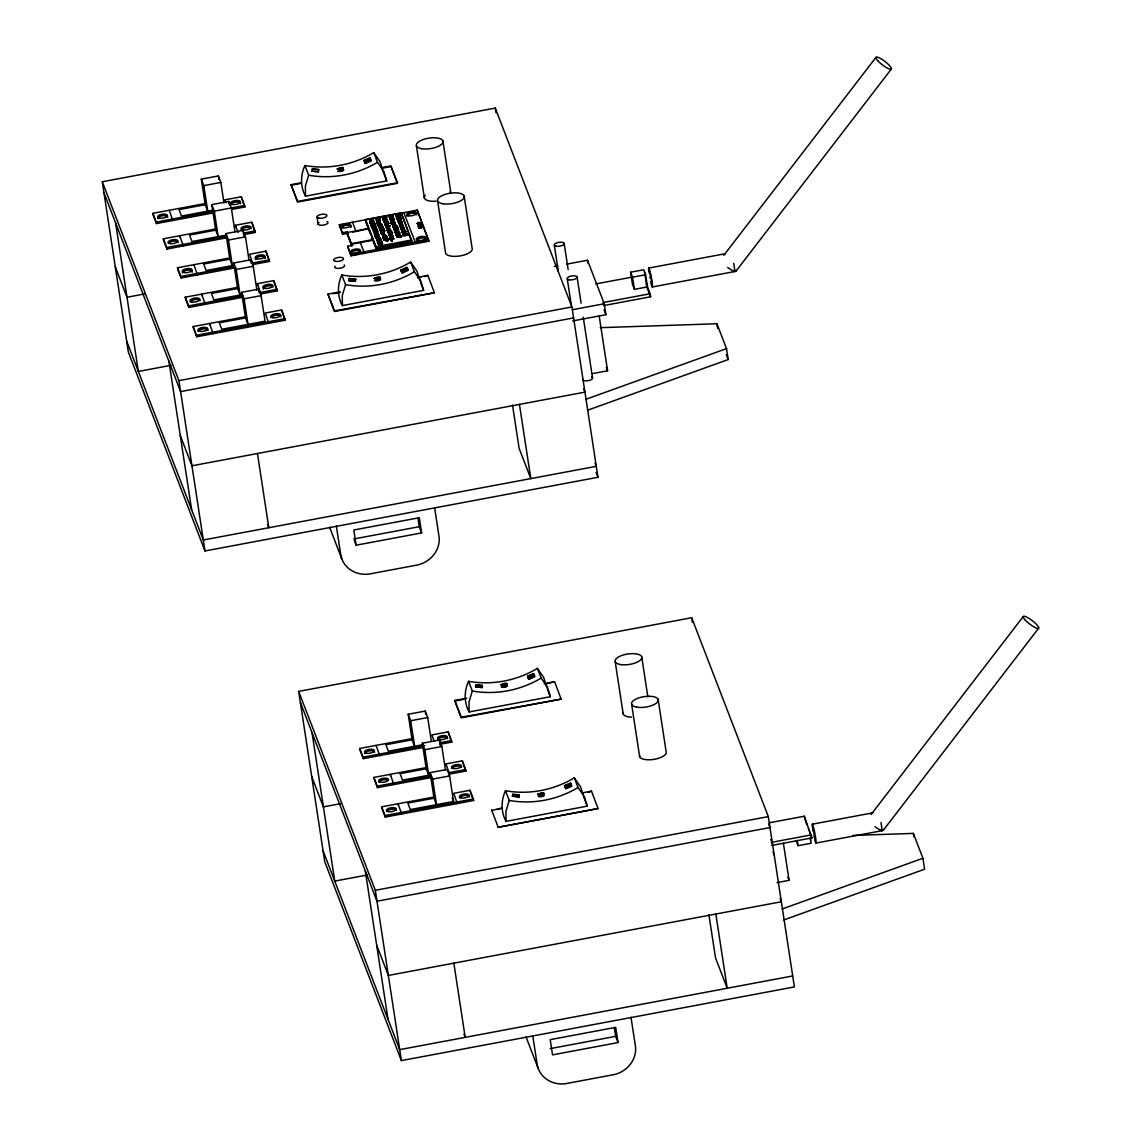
<?xml version="1.0" encoding="UTF-8"?>
<svg xmlns="http://www.w3.org/2000/svg" width="1141" height="1141" viewBox="0 0 1141 1141"><rect width="100%" height="100%" fill="white"/><g stroke="black" fill="none" stroke-linecap="round" stroke-linejoin="round"><path stroke-width="1.5" d="M380.438 222.581L379.454 221.939M380.153 222.081C380.409 221.768 374.747 220.94 378.17 221.04M389.366 235.859C393.388 236.629 390.964 233.078 392.347 235.189L390.094 235.845L392.29 234.889L391.934 233.976L389.067 235.046L388.91 234.19M391.577 234.262L388.981 234.832L392.147 234.775M394.971 223.493L390.507 223.379L393.902 222.253M371.937 220.698C369.998 220.726 368.757 222.623 371.895 220.398M373.378 231.395L377.386 230.639L374.59 232.208L377.514 230.953C377.6 228.143 370.197 229.94 373.25 229.127C376.387 227.644 373.121 230.739 372.508 228.542M376.944 240.694L378.541 241.236L379.425 240.009L378.47 241.008L377.386 240.423L380.923 239.81C379.953 237.114 374.918 239.453 380.666 239.154L376.658 239.895M387.854 239.154L386.685 237.371L384.46 238.84L383.191 237.727M394.344 219.286L390.778 220.898L394.415 219.5L390.85 219.985L391.42 219.243M371.467 226.26C370.739 228.642 377.2 224.991 375.246 226.146M375.631 230.04L373.407 230.14L375.204 230.197M812.905 827.881L815.059 839.405M378.07 233.406L374.79 233.919M377.414 223.208L376.644 222.852M380.552 222.937C378.299 225.989 375.988 221.525 376.316 223.579M393.445 216.676L391.805 217.418M396.569 230.767L394.943 230.867M397.838 220.94L401.447 218.915L397.196 218.958L399.92 218.758M400.762 216.933C397.767 218.53 395.2 215.278 400.634 217.646M318.653 169.581L318.482 171.763L312.049 171.207L312.22 169.039L318.653 169.581L312.22 169.039M348.961 280.657L349.117 278.475L355.678 279.345L355.393 281.199L348.961 280.657L355.393 281.199M355.265 280.871L355.55 279.017M400.619 235.588C398.466 233.235 399.279 237.927 400.634 234.96M475.569 686.682L475.868 684.828L482.301 685.37L482.13 687.552L475.569 686.682L482.13 687.552M475.697 686.996L475.868 684.828M482.001 687.224L482.301 685.37M512.48 796.118L512.78 794.264L519.212 794.806L519.041 796.988L512.48 796.118L519.041 796.988M512.609 796.432L512.78 794.264M518.913 796.66L519.212 794.806M373.92 221.668L369.698 221.654L374.034 221.768M370.854 224.834L373.891 225.59L375.218 224.634M375.96 236.344C380.481 237.956 380.466 235.388 375.332 236.444M399.863 232.992L398.152 234.062L395.884 232.921M386.4 227.687L387.07 226.531L389.295 227.045M391.334 221.226C390.65 221.24 395.713 221.154 392.647 220.541M389.067 234.575L389.281 233.135L391.791 233.548M401.546 230.525L404.142 228.457L402.944 229.298M402.73 233.406C405.668 234.989 407.508 229.911 402.73 233.677M378.384 225.604C388.753 223.479 374.704 224.549 379.226 225.733L378.612 226.446L378.241 225.604L380.766 224.834M383.69 221.268L384.488 220.427M392.889 219.272L390.479 220.142L391.092 219.072M402.973 232.507L406.21 231.566L402.317 232.365M398.794 235.887L396.412 235.631L400.277 235.346M377.842 224.649C376.687 225.233 382.592 222.324 379.539 224.82C374.819 223.451 383.29 222.438 379.81 224.763M392.946 221.497C387.013 221.896 396.811 218.402 392.918 221.725M390.621 234.304L391.777 233.363L388.682 234.005M399.664 225.676L402.759 225.091A1.982 0.77 -8.7 0 1 402.844 225.419C399.963 225.733 400.648 224.149 402.26 225.647M386.542 227.116L387.469 226.688L386.585 227.601M391.363 221.44L392.262 220.612M389.095 234.105L391.748 233.463M404.727 230.14L402.074 231.937L406.21 231.566L405.112 231.138A1.982 0.77 -8.7 0 0 405.041 230.81L401.96 230.097L405.084 231.124A1.982 0.77 -8.7 0 1 405.169 231.452C406.453 231.994 401.675 229.598 402.388 232.593M403.144 233.506C403.629 232.279 403.401 234.105 406.31 234.19M382.977 219.243C384.774 216.89 382.363 221.454 383.633 219.671M388.382 229.498L387.569 229.897L390.136 229.484L387.113 230.24L390.094 229.17M384.531 233.377C382.72 230.026 386.471 235.317 381.593 234.162L381.265 233.149M396.626 217.845L400.02 215.906L399.863 214.722L395.856 215.464L397.581 215.692L396.398 217.061L397.909 216.134C397.339 215.036 399.25 216.918 400.049 215.492M391.392 233.691C390.293 231.751 390.75 235.274 391.349 233.392M395.87 229.398L398.209 228.956L395.841 229.184M398.28 229.141L395.827 229.099L398.209 228.742M374.99 228.471C370.882 231.181 377.001 230.24 373.392 230.254M376.587 233.349L374.776 234.033L378.056 233.491L374.319 234.005L375.931 232.921L378.541 233.22M377.486 242.263L380.024 240.922L381.907 242.348L378.698 243.304L381.85 242.035C373.763 245.586 382.563 239.738 381.907 242.348M389.552 231.566L390.835 230.91M401.233 229.612L403.885 228.97L401.019 229.056L400.705 228.043L403.743 227.373M379.696 237.57L376.501 238.084M370.14 222.98L371.139 223.408L370.369 223.565L370.24 221.782L373.292 221.996L373.663 220.955L373.264 219.742L369.812 220.969M387.141 221.354L384.189 222.338L385.016 221.354L387.17 221.539L384.973 221.054L383.989 222.124M385.601 238.141L383.618 237.856L387.07 237.071L387.469 238.284L383.975 238.997L383.747 239.91L387.797 239.268L383.618 239.496M400.962 220.413L397.867 220.826L401.033 220.484M403.215 226.061L400.092 226.645L403.244 226.232M388.796 225.904L385.33 225.333L385.373 224.335L387.911 223.95L387.812 224.806L385.287 225.019M391.777 218.074L389.794 218.658L391.705 218.259M398.266 222.124L399.906 221.739M378.327 238.369C373.62 238.597 377.386 238.469 380.195 237.685M392.975 216.662C389.965 216.719 393.773 218.231 393.203 215.963L389.252 217.018L392.846 216.277M389.808 217.032L391.363 217.004M387.056 229.854L387.683 230.539L387.583 229.769M390.308 231.081C390.921 231.865 391.292 230.981 387.626 231.323L387.64 230.24L390.35 230.04L390.807 230.995M402.773 228.186L403.657 227.187L402.416 227.729M383.248 233.634L383.932 232.892L381.237 233.249L380.923 232.236L384.004 231.894L380.966 232.55M402.816 226.403L400.505 226.745L402.716 225.947M377.856 223.208L377.628 222.495L379.639 222.081M379.668 241.821L377.5 242.035L381.607 241.507M379.668 220.57L376.715 221.525M390.022 219.043C393.288 220.113 392.604 216.419 392.547 218.245M392.804 236.387C386.599 235.274 397.881 237.742 390.293 238.255C389.922 237.414 390.935 236.515 391.891 237.257M397.852 221.069L401.133 220.983L400.634 222.338M383.747 237.613C379.425 237.927 393.588 235.317 383.205 237.057L385.858 236.643C388.953 236.13 380.509 235.559 383.191 238.312M378.455 220.555L379.211 220.541M400.249 221.554L400.976 220.17L399.806 219.657M400.619 221.097L400.577 222.124M376.744 230.354L375.204 229.569L377.129 229.883M387.341 225.447C382.877 227.187 392.233 222.466 385.173 224.934M381.222 241.949L379.668 241.193L381.251 241.721M391.292 232.236C388.297 231.381 386.214 233.363 391.22 232.151M405.868 234.304L403.144 234.518L406.125 234.005M372.907 228.813C374.519 229.997 377.229 227.359 376.33 229.184M385.729 238.341L386.685 237.371M379.625 229.298L383.091 227.915L383.633 228.899L380.11 230.553L384.289 229.897L379.611 229.17M380.081 230.411L384.275 229.769L380.053 230.24M384.702 230.71L380.666 231.908L382.42 230.568M380.566 231.652L384.674 230.881L380.538 231.48M383.647 239.667L387.84 239.011M393.16 227.33L395.97 226.089L397.368 226.817M393.117 227.016C404.513 227.487 390.579 230.311 395 227.572C404.014 224.05 385.501 229.227 397.268 226.631M379.924 222.823L378.284 223.137M388.225 225.847L386.029 225.847L388.282 226.16M390.807 232.194L389.01 232.693M405.811 234.618L403.557 234.304M405.112 232.493L404.67 231.138M538.124 795.99C538.295 798.187 546.953 795.648 543.629 794.521M402.744 225.618L402.802 225.119A1.982 0.77 -8.7 0 0 402.716 224.791L399.621 225.376L402.759 226.246L400.634 226.004M379.625 241.692L377.913 242.177L380.11 241.664M399.607 215.407L398.052 215.506L399.621 215.549M382.977 232.921L384.232 232.322M373.535 226.275L371.952 226.431M378.398 237.556L377.685 238.398M401.432 219.015L398.608 219.956M374.833 225.547L373.478 226.032L374.091 226.446M379.596 237.342L379.411 238.127M392.975 217.104L389.381 217.189M403.058 234.319L407.565 234.19L406.225 234.533L406.068 233.705M304.918 165.516C300.44 175.186 300.211 186.71 305.488 196.152L386.699 180.92L383.832 171.421L377.486 162.307L373.749 152.623A93.419 85.675 -21.1 0 1 304.918 165.516L308.655 175.215L305.374 186.126L305.488 196.152M341.829 274.967C337.351 284.622 337.123 296.147 342.4 305.588L423.611 290.356L420.729 280.857L414.397 271.758L410.66 262.059A93.419 85.675 -21.1 0 1 341.829 274.967L345.566 284.651L342.286 295.562L342.4 305.588M468.566 681.305C464.102 690.975 463.874 702.499 469.136 711.927L550.361 696.709L547.48 687.21L541.134 678.096L537.397 668.398A93.419 85.675 -21.1 0 1 468.566 681.305L472.303 691.004L469.022 701.915L469.136 711.927M505.477 790.742C500.999 800.412 500.771 811.936 506.048 821.377L587.258 806.145L584.392 796.646L578.045 787.532L574.308 777.848A93.419 85.675 -21.1 0 1 505.477 790.742L509.214 800.44L505.934 811.351L506.048 821.377M418.333 226.218L421.172 225.676L418.348 226.717L422.084 227.615L418.932 228.2L421.457 225.647L417.606 224.763M420.316 222.837C416.494 226.603 417.035 219.971 420.359 223.137M418.804 227.886L422.084 227.444M420.886 224.321C413.841 225.79 424.523 222.253 418.234 226.56M422.042 227.301L418.875 227.9M373.963 221.967L373.948 221.539M399.806 233.32C399.849 231.823 399.165 234.989 395.642 233.605L399.436 232.251L398.309 231.908M386.143 227.401L389.309 227.159M383.79 228.528L380.024 228.913L383.305 228.385M390.308 219.771L394.13 218.73L393.317 219.2M384.146 230.953L380.937 231.295L384.246 231.01M399.578 222.552L398.765 223.322L399.906 224.021L399.036 223.907C397.696 222.01 404.841 222.253 401.661 222.167M397.339 227.701L394.059 228.314L397.753 227.801M378.356 224.292L379.154 223.65M389.095 233.919L389.965 233.192M382.92 218.944C389.466 219.286 381.108 220.669 384.446 219.272M387.427 219.871L384.317 221.397L387.427 219.871L383.49 220.584L383.333 219.685L386.157 218.944M403.7 228.728C397.382 230.054 407.722 228.642 403.258 230.839M377.414 221.083C378.926 220.256 374.49 221.468 378.398 220.741M400.035 221.924L398.822 221.924L399.806 221.867M373.421 221.654L370.269 221.554M378.527 234.832L379.24 235.403L375.446 236.743L379.197 236.201M723.822 255.299L875.917 57.421M736.088 271.03L891.449 68.902M871.096 814.489L1023.192 616.596M883.362 830.206L1038.724 628.092M403.643 227.544L400.748 228.343M403.885 228.97L403.272 228.642M387.099 221.482L384.132 222.039M373.449 230.439L375.147 230.083M387.084 240.066C384.374 240.523 389.067 239.097 387.412 240.366L388.396 240.166M385.9 240.466L386.885 240.28C385.244 241.535 389.908 240.123 387.213 240.58M401.418 221.654L398.494 222.524M377.443 223.008C382.378 220.755 378.912 225.447 376.259 223.279M386.485 241.051L386.157 240.209M378.669 225.347L382.078 224.492M399.25 223.251L401.361 222.752M400.106 217.646C398.651 214.109 395.884 220.17 396.569 217.546M387.812 239.581L388.14 240.437M371.338 220.755L369.784 220.798M398.58 235.075L400.191 235.231M398.637 235.374L400.234 235.032L398.751 235.574M379.668 229.041L383.248 228.229L381.836 229.213M387.626 229.969L390.308 229.74L390.636 230.753M393.217 227.202L396.868 226.46L393.132 227.159M383.59 228.599L380.067 229.127L383.29 228.528M384.431 233.149L381.308 233.463L384.046 232.194M384.004 233.021L381.593 234.162M400.976 219.343L399.664 218.73L400.833 218.516L399.764 218.986M396.469 230.511L394.971 230.753M420.216 223.008L417.15 223.422M375.275 280.101L379.14 280.044M538.923 795.89L542.802 795.833M379.582 228.999C393.93 231.224 370.44 228.514 384.759 231.01M397.681 215.949L396.284 216.776L399.578 215.25M386.2 220.413L384.317 221.397M383.576 232.464L380.923 232.236M338.592 170.537L342.243 170.608M343.013 170.337L342.756 169.638M383.875 232.935L383.29 232.336M379.197 236.715L378.741 236.173M374.548 231.908C377.6 230.995 380.01 230.724 373.749 232.322M363.965 160.482L370.041 157.971L371.239 160.938L365.163 163.448L363.965 160.482L370.041 157.971M370.882 159.997L364.678 162.179M369.598 161.252L365.163 163.448M406.952 267.408L401.004 270.246L406.952 267.408L407.779 269.433M407.308 268.363C392.561 276.849 408.706 264.313 408.15 270.388L402.074 272.899L400.876 269.918M406.51 270.688L402.074 272.899M533.688 673.76L527.613 676.271L533.688 673.76L534.901 676.727L528.825 679.237C524.304 674.616 544.114 673.033 528.112 677.54M528.825 679.237L533.246 677.027M564.524 785.707L570.6 783.197L571.798 786.163L565.722 788.673L564.524 785.707L570.6 783.197M569.787 785.521L565.365 787.732L571.441 785.222M570.158 786.477L565.722 788.673M402.887 229.669L401.946 231.395L402.958 232.022M386.428 223.279L388.339 221.839L384.332 222.595L388.339 221.839M388.297 223.451L385.772 223.465L387.869 222.153M390.964 219.942L390.778 220.898M379.596 279.902L380.395 279.417L379.283 279.103M390.593 223.593C401.846 219.714 384.403 223.137 393.488 222.067M391.306 238.512L393.788 238.954L389.281 238.526L393.403 237.756M389.423 239.054L393.36 237.827M390.464 223.066L394.914 223.194C390.008 224.748 395.727 220.427 393.987 222.452M392.533 223.351L394.615 222.595L393.916 222.024M585.761 399.35L726.517 348.618L716.933 323.759L600.209 327.681M587.43 410.289L728.186 359.558L726.517 348.618M782.155 908.992L922.912 858.26L913.342 833.401L853.197 835.426M783.838 919.946L924.595 869.214L922.912 858.26M397.082 237.157C411.416 234.304 389.152 239.781 400.862 235.83L397.025 237.214M383.019 219.172L386.813 217.86M383.062 219.471L386.699 217.589L382.477 217.788L386.742 217.902M386.214 217.831C386.171 218.687 381.123 218.416 386.257 218.131M392.832 236.301C384.603 236.287 395.542 236.929 392.333 236.615M390.35 236.315L392.561 235.574M390.393 236.615L392.49 235.403L390.051 235.545M371.567 226.645L373.521 226.132M391.876 235.916L389.323 235.559L392.347 235.189M378.27 243.903L381.465 242.933L378.413 244.445L382.506 243.903M378.955 243.889L382.192 242.933L378.698 243.304M379.012 244.203C389.523 241.193 370.483 244.16 381.522 243.247M384.018 233.363L381.508 233.962M378.969 236.843L376.017 236.643L375.845 237.77L376.601 237.542M379.853 224.535C381.094 222.666 379.825 225.048 379.554 223.579M388.154 227.572C389.11 225.604 388.311 228.143 387.854 226.603M404.641 229.911L402.245 229.926L401.746 230.896M404.727 233.563C405.954 231.694 404.713 234.062 404.427 232.607M504.279 685.755C496.763 687.738 510.07 686.525 506.034 685.441M418.647 224.249L420.929 224.463M391.962 237.071L393.132 237.185L392.761 236.087M378.855 221.34L379.112 220.57M392.162 218.858L392.661 217.503M381.978 229.626L380.609 230.539M382.349 230.382L383.832 229.854L380.566 230.24M404.641 235.217L407.679 235.189L404.77 235.702M404.698 235.517L407.579 234.932M387.484 239.567L387.455 240.48L388.396 240.009M386.813 241.079L386.828 240.152L385.9 240.637M102.276 181.761L495.265 108.081L571.912 306.958L597.97 477.28L204.981 550.96L128.334 352.07L102.276 181.761L178.923 380.638L204.981 550.96M201.315 179.151L203.797 185.626L207.719 211.171L205.223 204.71L201.315 179.151L218.345 175.956L220.841 182.432L223.964 202.87M203.797 185.626L220.841 182.432M382.321 167.542L390.935 165.93L397.496 183.316L297.616 202.043L291.055 184.657L301.381 182.717M291.14 185.27L299.755 183.658M382.42 168.155L391.035 166.543L397.496 183.316M214.594 212.668L156.46 223.565L153.108 214.865L152.865 213.338L205.779 203.426M231.78 209.445L244.873 206.992L241.293 196.765L224.92 199.832L226.032 202.741M205.223 204.71L179.023 209.616L181.519 216.077L212.825 210.215M211.784 204.61L214.28 211.071L218.188 236.629L215.692 230.154L211.784 204.61L228.813 201.415L231.309 207.89L234.96 231.723M152.865 213.338L156.217 222.053L244.645 205.466M291.055 184.657L297.516 201.444L397.41 182.717M226.802 237.799L166.928 249.023L163.577 240.323L163.348 238.797L216.262 228.885M235.631 226.817L235.388 225.29L251.776 222.224L255.356 232.45L243.889 234.59M215.692 230.154L189.492 235.075L191.988 241.535L226.702 235.032M229.84 259.121L203.64 264.027L206.136 270.503L232.336 265.582L229.84 259.121L225.932 233.577L242.962 230.382L245.458 236.843L249.109 260.69M163.348 238.797L166.7 247.497L226.574 236.273M243.661 233.078L255.128 230.924M225.932 233.577L228.428 240.038L245.458 236.843M401.304 212.854L411.987 241.507L376.245 248.196L365.79 221.069L365.562 219.557L401.304 212.854L412.215 243.019M339.305 224.706L342.4 232.735L347.306 231.808L347.534 233.334L342.628 234.262L339.305 224.706L417.249 210.101L428.888 241.236L350.943 255.841L347.62 246.299L352.54 245.372L352.056 244.131L373.164 240.181M379.368 218.387L380.395 219.928L379.839 218.288M339.533 226.232L349.93 224.278M371.196 220.127L373.264 219.742M376.045 219.6L379.711 219.457L376.173 220.127M395.898 215.777L399.863 214.722M371.852 220.555L372.879 220.056L373.549 221.839M379.668 219.158L376.131 219.814L379.625 219.243M391.363 217.132L389.737 216.847L390.308 217.717M378.641 220.841L377.243 220.27L376.83 221.112M384.118 219.928L386.371 219.514L386.842 220.926L384.503 221.882L386.671 221.468L386.1 219.971L386.428 221.012M389.723 218.273C390.778 219.486 390.122 217.931 391.762 217.104M390.721 218.601L391.605 218.744L389.195 216.719M383.405 220.37L386.442 219.714M392.704 218.63L393.759 220.341L392.761 218.929M391.334 218.402L389.88 218.787L392.761 218.772L393.331 220.427M393.189 218.687L394.13 218.73M370.269 223.294L371.082 223.108M376.901 222.024L379.953 221.368M376.673 221.211L376.986 222.238L379.126 221.839M386.614 220.341L387.555 220.384M370.911 223.636L371.267 224.748C367.388 222.21 381.593 223.85 370.811 224.52L373.891 225.347L375.132 224.406L371.538 225.034L371.367 226.16L372.137 225.918M371.067 224.249L374.69 223.607L374.048 223.208M393.103 219.828L391.22 220.812M393.531 219.757L394.472 219.799M397.738 219.101L399.407 219.557L397.81 219.272M374.262 224.549L375.175 224.72M377.871 224.477L378.769 224.62M391.263 222.267L394.301 221.596M374.733 225.79L375.56 225.847M386.385 222.98C395.456 223.351 377.5 225.233 388.254 223.151M381.18 224.748L382.121 224.791M384.845 224.092L388.881 223.265M381.137 224.449L380.752 225.761L381.622 225.875L380.852 226.032L381.465 225.319M373.991 227.929L376.23 227.43L373.235 226.973L376.145 227.23L376.801 229.099M378.57 226.146L379.226 225.733M398.309 221.967L399.193 222.081M378.512 226.175L379.382 226.303M401.233 222.409L402.145 223.607L401.375 223.75L401.989 223.037M392.019 224.035L392.889 224.149L392.162 224.606M392.475 223.051L394.829 222.966L394.401 224.178L395.028 223.465M398.822 222.21L401.233 222.238L401.518 223.137L401.19 222.11M352.056 244.131L351.628 245.771L347.035 232.564L368.8 228.485L357.675 231.195M376.145 227.23L372.137 227.972L376.402 227.886L374.391 228.585M375.517 227.33L374.148 228.343L373.735 227.073L375.517 227.33L373.735 227.073M392.062 224.335L392.889 224.149M394.301 223.921L395.128 223.736M372.18 228.271L373.592 227.929M402.516 222.01L401.461 222.837M352.754 232.122L356.078 231.509L352.498 222.238M379.04 227.373C379.268 229.412 379.44 226.146 383.233 227.259M383.262 227.13L379.653 227.815L382.634 227.173M398.951 223.622L399.849 223.722M385.615 226.061L386.499 226.175M385.544 225.961L385.886 226.831L390.079 226.046L388.781 225.733M401.275 223.479L402.088 223.294M385.815 226.617L390.037 225.733M392.59 225.533C393.688 227.815 391.42 224.078 396.184 225.319M395.856 225.547L396.868 225.59L392.96 226.631M382.805 226.973L379.397 228.485M393.174 226.061L396.398 225.433M347.363 234.704L352.284 245.657M386.471 228.143L387.241 228M388.71 227.729L389.623 228.143L388.853 228.3M388.753 228.029L389.623 228.143M399.707 225.604L400.591 225.718M235.731 267.736L181.077 277.99L177.725 269.29L177.497 267.764L230.396 257.837M265.91 251.191L249.537 254.258L253.131 264.484L269.504 261.403L265.91 251.191L269.504 261.403M376.915 230.953L373.335 231.081L377.514 230.953M373.792 232.265L377.799 231.523M402.773 227.373L400.405 227.273L403.229 227.387M400.448 227.587L403.486 226.931M387.427 230.81L390.507 230.24M387.541 231.11L390.579 230.453M400.833 228.557L403.714 228.585M400.947 228.856L403.985 228.2M387.84 231.88L389.865 230.896M374.69 234.604C376.245 234.219 373.364 235.631 375.845 237.77M374.847 235.174L375.46 234.461M374.975 235.331L375.746 236.372L375.389 235.26M378.07 234.746L379.169 235.231L375.546 235.859M391.163 232.279L392.59 232.55L388.582 232.764M388.325 233.135L392.547 232.251M399.364 232.079L395.157 232.194L395.927 233.22M383.476 234.604L384.46 236.13M401.689 230.582L402.531 230.953M237.613 288.545L211.413 293.451L213.909 299.926L240.109 295.006L237.613 288.545L233.705 263L250.735 259.806L253.231 266.267L256.882 290.114M395.742 232.721L399.379 231.951M382.378 235.716L383.733 235.46M385.487 234.832L384.118 235.075L385.601 235.317M384.175 235.388L385.558 235.003M395.528 233.292L399.079 233.092M404.884 231.894L403.001 232.878M379.511 237.542L380.224 237.899M379.211 237.414L380.181 237.984L378.57 238.326M396.027 234.632L396.968 234.761L396.155 234.932C394.287 232.621 400.377 234.818 398.894 232.735M347.035 232.564L351.314 243.646L373.064 239.567M395.157 232.194L396.255 235.203L396.868 234.49M385.173 237.884L387.07 237.071M177.497 267.764L180.849 276.464L233.762 266.538M252.888 262.958L269.262 259.891M378.113 239.838L376.616 239.581L380.88 239.51L378.555 239.767M379.982 238.954L378.627 239.967L378.199 238.683L379.982 238.954L378.199 238.683M404.242 235.816L403.572 234.376M406.182 234.233L407.608 234.504L403.415 235.288M391.791 237.742L390.422 237.342M392.005 237.371C387.526 236.558 393.246 238.013 392.29 237.656M379.468 240.309L380.495 239.81L380.809 240.808M391.691 239.553L390.964 239.995M391.092 240.123L392.262 241.236L390.821 239.425M233.705 263L236.201 269.461L253.231 266.267M391.135 240.423L391.962 240.238M391.392 241.108L392.119 240.665L391.506 241.379M365.562 219.557L376.017 246.684L411.758 239.981M347.62 246.299L350.715 254.329L428.659 239.71M144.465 293.964L126.993 297.245L115.298 266.908M243.504 297.159L188.85 307.414L185.498 298.714L185.27 297.188L238.169 287.261M257.31 283.681L273.683 280.615L277.277 290.827L260.904 293.907L257.31 283.681L257.552 285.207M241.607 292.367L258.636 289.172L261.118 295.633L265.04 321.177L221.81 329.278L219.314 322.817L245.515 317.911L248.011 324.372L244.088 298.828L241.607 292.367L245.515 317.911M185.27 297.188L188.622 305.888L243.275 295.647M260.661 292.381L277.049 289.315M244.088 298.828L261.118 295.633M327.952 294.093L334.427 310.88L434.407 292.766L334.513 311.493L327.952 294.093L340.018 291.839M417.506 277.306L427.846 275.366L434.407 292.766M333.215 293.736L340.104 292.438M417.606 277.919L421.043 277.263M424.495 276.621L427.846 275.366M268.791 323.26L265.211 313.048L281.585 309.967L285.164 320.193L196.751 336.766L193.399 328.066L193.157 326.554L246.071 316.627M554.298 266.466L557.792 265.81M566.521 264.17L587.487 260.248L604.245 303.748L605.928 314.702L572.739 320.921M193.157 326.554L196.509 335.254L284.936 318.667M648.659 268.078L725.619 253.659M630.631 272.214L643.724 269.761L645.635 274.724L647.503 286.89L634.41 289.358L632.485 284.38L630.631 272.214L632.542 277.192L634.41 289.358M595.787 283.924L630.731 277.377M632.542 277.192L645.635 274.724M171.093 365.305L138.346 371.453L115.64 223.037M652.381 286.962L734.59 271.558M178.923 380.638L571.912 306.958M602.976 302.579L650.142 293.736L650.598 296.774L603.446 305.617M572.811 309.653L604.245 303.748M573.595 317.911L180.592 391.591L103.945 192.701M592.336 373.635L607.582 370.782L599.225 316.157M353.739 538.98L419.232 526.7L421.628 532.918L356.135 545.198L354.338 540.534M298.671 691.403L691.674 617.723L768.321 816.614L794.378 986.922L401.375 1060.602L324.743 861.712L298.671 691.403L375.318 890.294L401.375 1060.602M454.703 700.446L461.164 717.233L561.144 699.105L461.264 717.832L454.703 700.446L466.755 698.178M544.257 683.659L554.583 681.719L561.144 699.105M454.803 701.059L463.403 699.433M546.068 683.944L554.583 681.719M408.193 714.266L410.674 720.727L414.597 746.271L412.101 739.81L408.193 714.266L425.222 711.071L427.718 717.532L431.355 741.379M410.674 720.727L427.718 717.532M423.211 747.441L363.337 758.665L359.986 749.965L359.743 748.453L412.657 738.527M440.298 744.246L451.765 742.092L448.171 731.866L431.797 734.947L434.036 740.737M412.101 739.81L385.9 744.716L388.396 751.177L423.111 744.674M426.249 768.763L400.049 773.684L402.531 780.144L428.731 775.238L426.249 768.763L422.341 743.219L439.371 740.024L441.852 746.485L445.503 770.332M359.743 748.453L363.095 757.153L424.709 745.601M440.069 742.72L451.522 740.566M422.341 743.219L424.823 749.68L441.852 746.485M432.125 777.392L377.486 787.632L374.12 778.932L373.891 777.406L426.805 767.494M445.946 763.899L462.319 760.833L465.899 771.059L449.525 774.126L445.946 763.899L446.174 765.426M430.114 772.642L447.144 769.448L449.625 775.923L453.533 801.467L410.304 809.568L407.822 803.107L434.022 798.187L436.504 804.662L432.596 779.103L430.114 772.642L434.022 798.187M373.891 777.406L377.243 786.106L430.157 776.194M449.297 772.6L465.671 769.533M432.596 779.103L449.625 775.923M340.859 803.621L323.388 806.887L311.707 776.565M457.299 803.549L453.719 793.323L470.092 790.257L473.672 800.483L385.259 817.056L381.907 808.356L381.665 806.83L434.578 796.917M381.665 806.83L385.016 815.53L473.444 798.957M491.7 810.495L501.94 807.942M582.88 792.767L591.494 791.155L598.055 808.541L498.175 827.268L491.614 809.882M496.877 809.525L500.314 808.883M588.143 792.41L591.494 791.155M367.502 874.962L334.755 881.094L312.035 732.679M375.318 890.294L768.321 816.614M769.334 822.775L804.262 816.229L811.921 837.908L771.387 845.51M812.306 824.187L872.936 812.82M771.273 842.4L811.451 834.87M796.133 840.717L798.044 845.695L811.137 843.242L810.338 838.022M816.029 843.071L881.865 830.734M777.064 882.621L789.087 880.353L783.411 843.256M792.695 975.969L399.707 1049.649L323.06 850.772M550.133 1048.636L615.641 1036.356L618.037 1042.574L552.529 1054.855L550.204 1039.636L615.712 1027.356L618.037 1042.574M404.713 235.388L407.637 234.875M377.885 223.436L376.373 223.379M372.979 226.916L371.937 226.303M377.457 238.526L376.53 238.169M390.579 217.646L391.263 216.876M387.555 225.661L386.086 226.218M382.535 243.803L378.413 244.445M390.094 235.845L392.533 235.702M389.395 235.745L391.834 235.616M397.71 236.914L401.347 237.271M397.767 237.214L401.218 236.743M391.349 238.811L393.702 238.74M393.745 238.654L389.281 238.526M394.158 229.583L398.623 230.197L394.273 230.083M394.215 229.897L398.623 230.197M386.442 240.751L387.854 239.881M374.376 226.56L375.204 225.832M398.323 219.899L397.467 219.585M343.07 169.296C346.122 170.551 339.005 172.205 337.622 171.335M355.678 279.345L349.117 278.475M475.997 685.142L482.429 685.698M512.894 794.578L519.326 795.134M371.481 224.72L374.162 225.005L374.219 224.264M397.795 218.159L397.039 217.46M380.381 278.775C382.164 280.429 375.717 281.656 374.405 280.6M507.117 685.113C508.915 686.782 502.468 688.009 501.156 686.953M387.683 230.539L390.308 229.74M390.536 237.984L390.265 237.271L391.748 237.442M378.812 224.92L378.227 224.164M386.114 239.91L386.828 240.152M387.455 240.48L388.182 240.737M374.476 233.991L376.53 233.848L374.733 233.734M383.319 238.412L385.202 238.369L385.002 237.456M397.909 216.134L400.805 217.232M379.668 241.193L379.653 242.363L377.429 241.949M397.325 227.929L393.688 228.514M387.184 230.339L387.626 231.323M404.713 231.309L402.459 231.737M400.548 220.484L398.295 220.997L400.548 220.256M392.147 217.617L392.561 218.373M377.001 240.751L379.04 240.195M373.749 152.623L380.096 161.722L382.492 169.638M410.66 262.059L416.993 271.159L419.874 280.657M537.397 668.398L543.744 677.512L546.625 687.01M574.308 777.848L580.655 786.948L583.051 794.863M420.359 222.966L417.078 223.579M374.291 233.805L375.931 234.376L376.944 233.334M400.02 226.531C404.299 228.685 402.645 223.622 400.006 226.403M375.56 229.769C372.337 232.949 373.792 228.214 376.73 229.812M375.617 225.661L375.36 226.631L373.877 226.303M397.382 219.429L398.366 220.213L399.764 219.357M644.522 272.257L646.491 284.223M527.613 676.271L528.697 678.909M726.275 354.594L728.186 359.558M646.22 283.581L650.142 293.736M646.405 285.892L650.598 296.774M806.844 824.729L804.262 816.229M809.283 831.076L811.921 837.908M604.06 309.867L605.928 314.702M606.327 367.516L607.582 370.782M768.72 824.244L769.99 827.553L377.001 901.233L300.354 702.357M787.903 877.244L789.087 880.353M770.76 839.377L772.628 844.212M773.056 851.942L774.297 855.165M583.707 388.924L584.948 392.119L191.945 465.799L180.264 435.463M780.116 898.58L781.343 901.761L388.354 975.441L376.658 945.119M595.046 463.061L596.301 466.327L203.298 540.007L126.665 341.116M596.087 472.374L597.97 477.28M428.888 241.236L417.249 210.101M403.8 212.611L415.224 242.234M382.962 171.221L386.699 180.92M404.042 232.678L404.427 233.848M397.196 218.958L397.425 219.742M403.286 234.775L403.672 235.93M420.501 282.283L423.611 290.356M394.23 221.397L394.615 222.595M384.217 217.931L384.46 218.744M387.469 226.688L387.84 227.843M383.747 217.945L384.032 218.887M381.622 225.875L381.123 224.606M383.019 236.544L383.376 237.656M382.606 236.615L382.962 237.727M380.623 238.84L381.279 240.722M373.235 226.973L373.72 228.428M377.714 238.597L378.199 240.038M369.698 221.654L371.367 226.16M547.238 688.622L550.361 696.709M366.033 222.595L370.34 233.762M371.567 236.957L375.874 248.125M583.522 796.447L587.258 806.145M360.342 242.577L363.908 251.847M347.306 231.808L347.791 233.049M318.482 171.763L312.049 171.207M465.899 771.059L462.319 760.833M255.356 232.45L251.776 222.224M451.765 742.092L448.171 731.866M244.873 206.992L241.293 196.765M277.277 290.827L273.683 280.615M470.876 793.223L473.672 800.483M285.164 320.193L281.585 309.967M235.388 225.29L238.184 232.55M452.292 798.229L453.533 801.467M329.621 527.228L341.758 558.719M526.03 1036.869L538.167 1068.361M193.87 264.698L197.45 274.91M376.116 745.373L379.711 755.599M169.239 210.272L172.833 220.498M267.579 524.532L268.805 527.727L257.452 453.519M463.973 1034.174L465.2 1037.369L453.847 963.161M808.37 828.78L808.641 829.578M401.504 219.229L401.204 218.216M814.788 838.606L814.146 836.053M650.826 281.342C653.579 289.557 649.101 265.382 649.414 273.74M649.871 276.735L650.17 278.361M913.342 833.401L913.813 836.524M797.245 840.475L798.044 845.695M716.933 323.759L717.66 328.451M691.674 617.723L692.387 622.415M715.849 914.041L727.202 988.249L715.521 957.927L708.918 914.782M658.143 699.39L666.144 751.705A13.521 5.291 -8.7 0 1 653.08 759.492A13.521 5.291 -8.7 0 1 639.588 755.285M587.487 260.248L587.957 263.371M641.713 656.76L647.846 696.851M577.089 276.921L581.111 303.206M583.251 317.184L592.536 377.885M564.153 243.361L568.175 269.647M567.262 278.761L571.284 305.046M631.643 704.354L639.645 756.668M554.326 245.201L558.348 271.487M615.199 661.723L623.214 714.038M495.265 108.081L495.993 112.774M631.002 1017.273L635.566 1047.096A26.842 24.617 -21.1 0 1 614.5 1074.522L565.38 1083.722A26.842 24.617 -21.1 0 1 537.325 1065.523L532.761 1035.7M598.055 808.541L498.175 827.268M519.44 404.399L530.807 478.607L519.112 448.27L512.509 405.126M614.343 1027.898L615.641 1036.356M464.13 195.952L472.132 248.267A13.521 5.291 -8.7 0 1 460.821 255.784A13.521 5.291 -8.7 0 1 445.632 253.231L437.631 200.93M442.908 140.885L450.909 193.2A13.521 5.291 -8.7 0 0 449.968 191.988M416.408 145.863L424.409 198.163M407.48 233.991L407.679 235.189M401.746 222.381L402.145 223.607M400.705 228.043L401.019 229.056M394.829 222.966L395.171 224.035M393.759 220.341L393.132 218.544M395.57 232.108L395.813 232.935M393.36 226.56L393.003 225.447M434.607 507.631L439.171 537.454A26.842 24.617 -21.1 0 1 418.091 564.866L368.971 574.08A26.842 24.617 -21.1 0 1 340.917 555.881L336.353 526.044M391.591 239.282L392.005 240.551L390.921 239.696M390.664 234.076L391.32 233.463L390.365 233.121M386.371 219.514L386.699 220.541M470.092 790.257L470.32 791.783M379.454 227.301L379.696 228.114M378.441 234.689L375.018 235.631L374.79 234.875M421.628 532.918L419.303 517.714L353.81 529.995L356.135 545.198M417.948 518.256L419.232 526.7M376.017 246.684L376.245 248.196M439.371 740.024L440.141 745.144M425.222 711.071L425.736 714.48M351.314 243.646L351.628 245.771M350.715 254.329L350.943 255.841M424.823 749.68L428.731 775.238M342.4 232.735L342.628 234.262M317.055 217.175L318.111 224.107M401.632 813.989L398.038 803.763L398.28 805.289M393.859 784.566L390.265 774.34L390.507 775.866M385.016 815.53L385.259 817.056M377.243 786.106L377.486 787.632M363.095 757.153L363.337 758.665M365.305 870.911L388.011 1019.327M258.636 289.172L259.15 292.567M250.735 259.806L251.262 263.214M242.962 230.382L243.746 235.488M228.813 201.415L229.341 204.824M236.201 269.461L240.109 295.006M228.428 240.038L232.336 265.582M218.345 175.956L218.858 179.365M213.125 333.7L209.53 323.474L209.773 325M205.223 304.333L201.643 294.121L201.871 295.633M183.302 245.957L179.722 235.731L179.95 237.257M196.509 335.254L196.751 336.766M188.622 305.888L188.85 307.414M180.849 276.464L181.077 277.99M166.7 247.497L166.928 249.023M156.217 222.053L156.46 223.565M168.911 361.255L191.617 509.67M813.262 831.276L812.934 828.694M393.602 228.257L394.629 229.013L397.852 228.057M810.367 838.335L810.524 840.304M406.966 216.234A5.02 1.954 -8.7 0 1 411.801 213.338A5.02 1.954 -8.7 0 1 416.807 214.907M424.58 241.179A5.02 1.954 -8.7 0 1 422.213 241.878M416.565 240.423A5.02 1.954 -8.7 0 1 421.428 238.055A5.02 1.954 -8.7 0 1 426.406 239.097M351 226.945A5.02 1.954 -8.7 0 1 350.686 227.487M341.145 227.758A5.02 1.954 -8.7 0 1 346.008 225.39A5.02 1.954 -8.7 0 1 350.986 226.431M358.802 253.744A5.02 1.954 -8.7 0 1 353.881 254.671M351.157 253.972A5.02 1.954 -8.7 0 1 354.366 250.863A5.02 1.954 -8.7 0 1 360.642 251.676M168.326 243.575A5.02 1.954 -8.7 0 1 173.19 241.193A5.02 1.954 -8.7 0 1 178.167 242.249M241.293 229.897A5.02 1.954 -8.7 0 1 246.142 227.515A5.02 1.954 -8.7 0 1 251.134 228.571M190.247 301.966A5.02 1.954 -8.7 0 1 195.111 299.584A5.02 1.954 -8.7 0 1 200.089 300.625M263.571 289.244A5.02 1.954 -8.7 0 1 266.78 286.149A5.02 1.954 -8.7 0 1 273.056 286.947M198.149 331.318A5.02 1.954 -8.7 0 1 203.654 328.879A5.02 1.954 -8.7 0 1 208.004 330.505M271.102 317.64A5.02 1.954 -8.7 0 1 276.607 315.201A5.02 1.954 -8.7 0 1 280.957 316.827M326.925 221.468A5.02 1.954 -8.7 0 1 326.44 224.192A5.02 1.954 -8.7 0 1 319.722 225.091A5.02 1.954 -8.7 0 1 319.052 222.524M344.211 264.954A5.02 1.954 -8.7 0 1 339.718 268.292A5.02 1.954 -8.7 0 1 335.04 266.195M414.397 271.758A93.419 85.675 -21.1 0 1 345.566 284.651M192.33 271.715A5.02 1.954 -8.7 0 1 192.016 272.257M182.489 273.056A5.02 1.954 -8.7 0 1 186.682 270.26A5.02 1.954 -8.7 0 1 192.316 271.201M265.297 258.037A5.02 1.954 -8.7 0 1 264.983 258.579M255.456 259.378A5.02 1.954 -8.7 0 1 259.649 256.582A5.02 1.954 -8.7 0 1 265.268 257.524M436.104 201.187A13.521 5.291 -8.7 0 1 425.222 195.325M377.486 162.307A93.419 85.675 -21.1 0 1 308.655 175.215M157.872 218.63A5.02 1.954 -8.7 0 1 162.707 215.749A5.02 1.954 -8.7 0 1 167.713 217.303M230.824 204.952A5.02 1.954 -8.7 0 1 235.674 202.057A5.02 1.954 -8.7 0 1 240.68 203.626M591.523 377.086A5.02 1.954 -8.7 0 1 588.984 380.538A5.02 1.954 -8.7 0 1 582.694 379.226M648.83 271.758A9.698 0.756 79.4 0 1 649.728 270.474A9.698 0.756 79.4 0 1 652.352 284.523A9.698 0.756 79.4 0 1 650.998 283.353M733.72 263.314A9.698 0.756 79.4 0 1 734.077 270.93M736.002 270.26A9.698 2.139 37.5 0 1 727.687 267.479M378.883 782.184A5.02 1.954 -8.7 0 1 383.091 779.916A5.02 1.954 -8.7 0 1 388.368 780.401M451.836 768.506A5.02 1.954 -8.7 0 1 456.7 766.124A5.02 1.954 -8.7 0 1 461.677 767.18M812.478 827.867A9.698 0.756 79.4 0 1 813.376 826.583A9.698 0.756 79.4 0 1 816 840.632A9.698 0.756 79.4 0 1 814.645 839.462M880.995 822.49A9.698 0.756 79.4 0 1 881.351 830.106M883.277 829.436A9.698 2.139 37.5 0 1 874.962 826.655M386.656 811.608A5.02 1.954 -8.7 0 1 391.506 809.226A5.02 1.954 -8.7 0 1 396.498 810.281M459.609 797.93A5.02 1.954 -8.7 0 1 465.114 795.477A5.02 1.954 -8.7 0 1 469.464 797.117M364.749 753.73A5.02 1.954 -8.7 0 1 369.584 750.849A5.02 1.954 -8.7 0 1 374.59 752.404M437.702 740.053A5.02 1.954 -8.7 0 1 442.551 737.172A5.02 1.954 -8.7 0 1 447.557 738.726M631.515 717.147A13.521 5.291 -8.7 0 1 623.157 712.64M578.045 787.532A93.419 85.675 -21.1 0 1 509.214 800.44M541.134 678.096A93.419 85.675 -21.1 0 1 472.303 691.004M396.212 229.013L397.909 229.113L396.212 229.07M396.854 235.545L398.48 235.231L396.897 235.474M396.897 235.845L398.537 235.531L396.897 235.845M386.742 221.696L384.431 222.053L386.713 221.768M387.854 224.378L385.587 225.034L387.826 224.463M337.223 168.954C343.099 172.234 347.249 164.275 337.223 168.954M374.134 278.39C380.01 281.67 384.16 273.712 374.134 278.39M500.885 684.743C506.747 688.023 510.911 680.065 500.885 684.743M537.782 794.179C543.658 797.459 547.808 789.501 537.782 794.179M337.864 168.968L343.141 168.155L337.864 168.968M374.776 278.418L380.039 277.477L374.776 278.418M501.527 684.757L506.789 683.944L501.527 684.757M538.424 794.193L543.701 793.38L538.424 794.193M387.355 238.883L384.061 239.41L387.355 238.883M387.398 239.182L384.103 239.624L387.398 239.182M396.868 226.546L393.631 227.145L396.854 226.688M370.411 158.927L364.464 161.751L370.411 158.927M570.971 784.152L565.023 786.976L570.971 784.152M380.994 225.419L380.666 224.378L380.994 225.419M408.678 215.763A5.02 1.954 -8.7 0 0 416.565 213.381A5.02 1.954 -8.7 0 0 409.676 212.226A5.02 1.954 -8.7 0 0 408.678 215.763M418.291 240.466A5.02 1.954 -8.7 0 0 426.192 238.084A5.02 1.954 -8.7 0 0 419.303 236.929A5.02 1.954 -8.7 0 0 418.291 240.466M342.87 227.801A5.02 1.954 -8.7 0 0 350.772 225.433A5.02 1.954 -8.7 0 0 343.883 224.278A5.02 1.954 -8.7 0 0 342.87 227.801M352.526 253.045A5.02 1.954 -8.7 0 0 360.428 250.663A5.02 1.954 -8.7 0 0 353.525 249.508A5.02 1.954 -8.7 0 0 352.526 253.045M243.019 229.94A5.02 1.954 -8.7 0 0 250.92 227.558A5.02 1.954 -8.7 0 0 244.017 226.403A5.02 1.954 -8.7 0 0 243.019 229.94M170.066 243.618A5.02 1.954 -8.7 0 0 177.953 241.236A5.02 1.954 -8.7 0 0 171.064 240.081A5.02 1.954 -8.7 0 0 170.066 243.618M264.94 288.331A5.02 1.954 -8.7 0 0 272.842 285.949A5.02 1.954 -8.7 0 0 265.939 284.794A5.02 1.954 -8.7 0 0 264.94 288.331M191.988 302.008A5.02 1.954 -8.7 0 0 199.875 299.627A5.02 1.954 -8.7 0 0 192.986 298.471A5.02 1.954 -8.7 0 0 191.988 302.008M272.827 317.683A5.02 1.954 -8.7 0 0 280.729 315.315A5.02 1.954 -8.7 0 0 273.84 314.16A5.02 1.954 -8.7 0 0 272.827 317.683M199.875 331.361A5.02 1.954 -8.7 0 0 207.776 328.993A5.02 1.954 -8.7 0 0 200.873 327.838A5.02 1.954 -8.7 0 0 199.875 331.361M319.009 218.231A5.02 1.954 -8.7 0 0 326.897 215.849A5.02 1.954 -8.7 0 0 320.008 214.693A5.02 1.954 -8.7 0 0 319.009 218.231M335.625 261.36A5.02 1.954 -8.7 0 0 343.527 258.978A5.02 1.954 -8.7 0 0 336.624 257.823A5.02 1.954 -8.7 0 0 335.625 261.36M442.879 203.754A13.521 5.291 -8.7 0 0 464.187 197.35A13.521 5.291 -8.7 0 0 445.575 194.227A13.521 5.291 -8.7 0 0 442.879 203.754M257.167 258.893A5.02 1.954 -8.7 0 0 265.054 256.525A5.02 1.954 -8.7 0 0 258.166 255.37A5.02 1.954 -8.7 0 0 257.167 258.893M184.2 272.571A5.02 1.954 -8.7 0 0 192.102 270.203A5.02 1.954 -8.7 0 0 185.213 269.048A5.02 1.954 -8.7 0 0 184.2 272.571M421.657 148.687A13.521 5.291 -8.7 0 0 442.965 142.283A13.521 5.291 -8.7 0 0 424.352 139.159A13.521 5.291 -8.7 0 0 421.657 148.687M232.55 204.481A5.02 1.954 -8.7 0 0 240.437 202.1A5.02 1.954 -8.7 0 0 233.548 200.944A5.02 1.954 -8.7 0 0 232.55 204.481M159.583 218.159A5.02 1.954 -8.7 0 0 167.485 215.777A5.02 1.954 -8.7 0 0 160.581 214.622A5.02 1.954 -8.7 0 0 159.583 218.159M569.216 279.816A5.02 1.954 -8.7 0 0 577.104 277.434A5.02 1.954 -8.7 0 0 570.215 276.279A5.02 1.954 -8.7 0 0 569.216 279.816M556.28 246.256A5.02 1.954 -8.7 0 0 564.167 243.874A5.02 1.954 -8.7 0 0 557.279 242.719A5.02 1.954 -8.7 0 0 556.28 246.256M877.729 60.658A9.698 2.139 37.5 0 0 891.021 69.273A9.698 2.139 37.5 0 0 882.293 59.56A9.698 2.139 37.5 0 0 877.729 60.658M453.562 768.549A5.02 1.954 -8.7 0 0 461.463 766.167A5.02 1.954 -8.7 0 0 454.56 765.012A5.02 1.954 -8.7 0 0 453.562 768.549M380.609 782.227A5.02 1.954 -8.7 0 0 388.51 779.845A5.02 1.954 -8.7 0 0 381.607 778.69A5.02 1.954 -8.7 0 0 380.609 782.227M1025.017 619.834A9.698 2.139 37.5 0 0 1038.296 628.463A9.698 2.139 37.5 0 0 1029.567 618.736A9.698 2.139 37.5 0 0 1025.017 619.834M461.335 797.973A5.02 1.954 -8.7 0 0 469.236 795.591A5.02 1.954 -8.7 0 0 462.347 794.436A5.02 1.954 -8.7 0 0 461.335 797.973M388.382 811.65A5.02 1.954 -8.7 0 0 396.284 809.269A5.02 1.954 -8.7 0 0 389.381 808.113A5.02 1.954 -8.7 0 0 388.382 811.65M439.428 739.582A5.02 1.954 -8.7 0 0 447.315 737.214A5.02 1.954 -8.7 0 0 440.426 736.059A5.02 1.954 -8.7 0 0 439.428 739.582M366.461 753.26A5.02 1.954 -8.7 0 0 374.362 750.892A5.02 1.954 -8.7 0 0 367.459 749.737A5.02 1.954 -8.7 0 0 366.461 753.26M636.892 707.192A13.521 5.291 -8.7 0 0 658.186 700.774A13.521 5.291 -8.7 0 0 639.588 697.664A13.521 5.291 -8.7 0 0 636.892 707.192M620.462 664.547A13.521 5.291 -8.7 0 0 641.755 658.143A13.521 5.291 -8.7 0 0 623.157 655.02A13.521 5.291 -8.7 0 0 620.462 664.547"/></g></svg>
